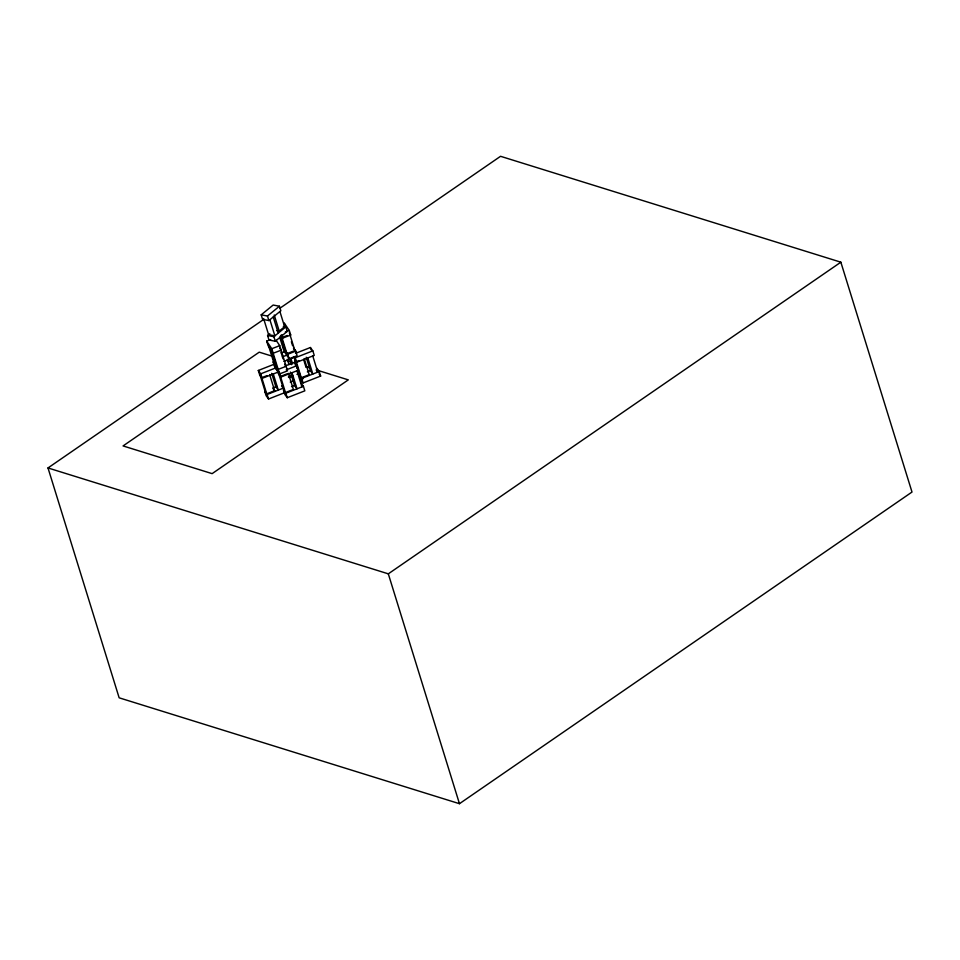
<?xml version="1.0" encoding="UTF-8"?>
<svg xmlns="http://www.w3.org/2000/svg" width="960" height="960" viewBox="0 0 960 960"><rect width="100%" height="100%" fill="white"/><g stroke="black" fill="none" stroke-linecap="round" stroke-linejoin="round"><path stroke-width="1.44" d="M261.192 314.844L273.156 305.04L279.444 306.228L280.848 310.764L268.884 320.556L262.596 319.38L261.192 314.844L267.48 316.02L279.444 306.228M283.32 326.412L285.84 326.892L287.244 331.428L275.28 341.22L268.992 340.032L267.588 335.496L269.772 333.72M276.6 330.612L279.228 331.104L284.604 326.7L280.032 311.916M267.588 335.496L273.876 336.684L285.84 326.892M279.816 308.304L500.544 156.3L840.852 262.188L912 492.048L459.456 803.7L119.148 697.812L48 467.952L263.784 319.344M48 467.952L388.308 573.84L840.852 262.188M281.364 352.992L285.42 351.396L286.944 353.616L294.888 350.58L289.896 334.452M282.456 356.868L287.856 354.756M295.536 353.34L310.404 347.52L312.84 350.868L314.244 355.404L296.676 362.28L293.544 356.664M278.352 371.988L262.14 378.348L259.704 375L258.3 370.464L274.512 364.104M283.86 361.404L294.66 357.168M312.84 350.868L295.272 357.744L296.676 362.28M258.3 370.464L260.736 373.812L276.948 367.452M285.12 366L294.576 362.292L297.024 365.652L298.428 370.188L280.86 377.064L278.424 373.716L277.02 369.18L279.456 372.528L280.86 377.064M299.76 375.66L294.768 359.532L296.292 361.632L298.932 360.6M267.024 375.624L261.756 377.688L266.748 393.816L274.644 390.72L269.652 374.592M286.212 369.876L297.024 365.652M287.064 373.836L280.476 376.416L285.468 392.544L293.364 389.448L288.372 373.32M288.36 376.92L292.308 375.372M288.852 377.532L292.896 375.948M296.952 374.352L299.652 373.296M307.344 371.88L311.388 370.296M272.796 387.948L276.852 386.352M290.256 382.068L294.3 380.484M301.668 378.408L319.236 371.532L320.64 376.068L303.072 382.944L300.636 379.596L299.232 375.06L301.668 378.408L303.072 382.944M300.636 379.596L303.336 378.54M284.748 392.652L268.536 399.012L266.1 395.652L264.696 391.116L267.132 394.476L283.344 388.116M291.516 386.664L295.572 385.08M285.852 393.192L303.42 386.304L304.824 390.84L287.256 397.728L284.82 394.38L283.416 389.844L285.852 393.192L287.256 397.728M285.336 332.028L289.308 330.516L290.712 335.04L282.756 338.088L281.304 335.928M279.684 348.036L281.148 350.196L273.192 353.244L268.08 345.672L266.676 341.136L270.648 339.624M280.512 335.364L281.952 337.488L287.244 335.472M266.676 341.136L271.788 348.708L279.744 345.66L287.544 370.86L279.588 373.908L274.476 366.336L273.072 361.8L278.184 369.372L286.14 366.324L284.676 364.164M282.636 346.644L287.748 354.216L295.704 351.168L297.108 355.704L289.152 358.752L284.04 351.18L279.72 337.236M271.956 356.112L259.236 352.164L123.072 445.932L212.124 473.64L348.288 379.872L317.184 370.188M287.508 360.96L291.744 362.28M305.88 366.672L310.116 367.992M319.236 371.532L316.8 368.172L317.856 371.58M316.128 369.876L317.76 372.108L312.768 355.98M319.02 373.824L320.64 376.068M293.52 348.228L295.968 351.576M296.796 367.944L298.428 370.188M300.972 382.956L303.42 386.304M275.784 368.688L278.22 372.048L283.944 390.444M281.592 385.932L283.212 388.176M273.12 388.632L274.644 390.72M266.748 393.816L265.224 391.728L260.232 375.6M289.308 330.516L284.184 322.944L285.24 326.352M289.248 332.88L290.712 335.04M293.508 347.928L295.704 351.168M276.084 340.26L279.744 345.66M388.308 573.84L459.456 803.7M310.404 347.52L311.1 349.788M307.824 357.912L312.816 374.04L310.38 370.692L306.216 357.252M304.2 358.536L309.192 374.664L301.284 377.76L296.292 361.632M303.924 360.468L306 367.188M291.36 341.736L292.608 345.768M294.576 362.292L295.632 365.7M296.94 370.764L301.932 386.892M290.94 358.632L292.608 364.008M289.332 357.96L291.42 364.68M281.712 334.68L282.756 338.088M287.748 354.216L289.152 358.752M281.952 337.488L286.944 353.616M274.236 314.988L279.228 331.104M280.92 336.708L285.504 351.492M292.008 372.696L297 388.824L294.552 385.476L290.4 372.036M280.332 336.684L284.076 348.78M287.316 359.244L288.984 364.62M273.252 316.968L278.244 333.096M280.956 352.104L283.032 358.824M269.892 319.728L274.884 335.856L268.608 334.68L263.604 318.552M267.48 316.02L268.884 320.556M273.876 336.684L275.28 341.22M271.788 348.708L279.588 373.908M271.752 351.108L276.744 367.236M270.36 349.008L275.352 365.136L273.912 363.012L268.92 346.884M273.288 373.98L278.28 390.108L275.832 386.76L271.68 373.32M260.736 373.812L262.14 378.348M267.132 394.476L268.536 399.012"/></g></svg>
